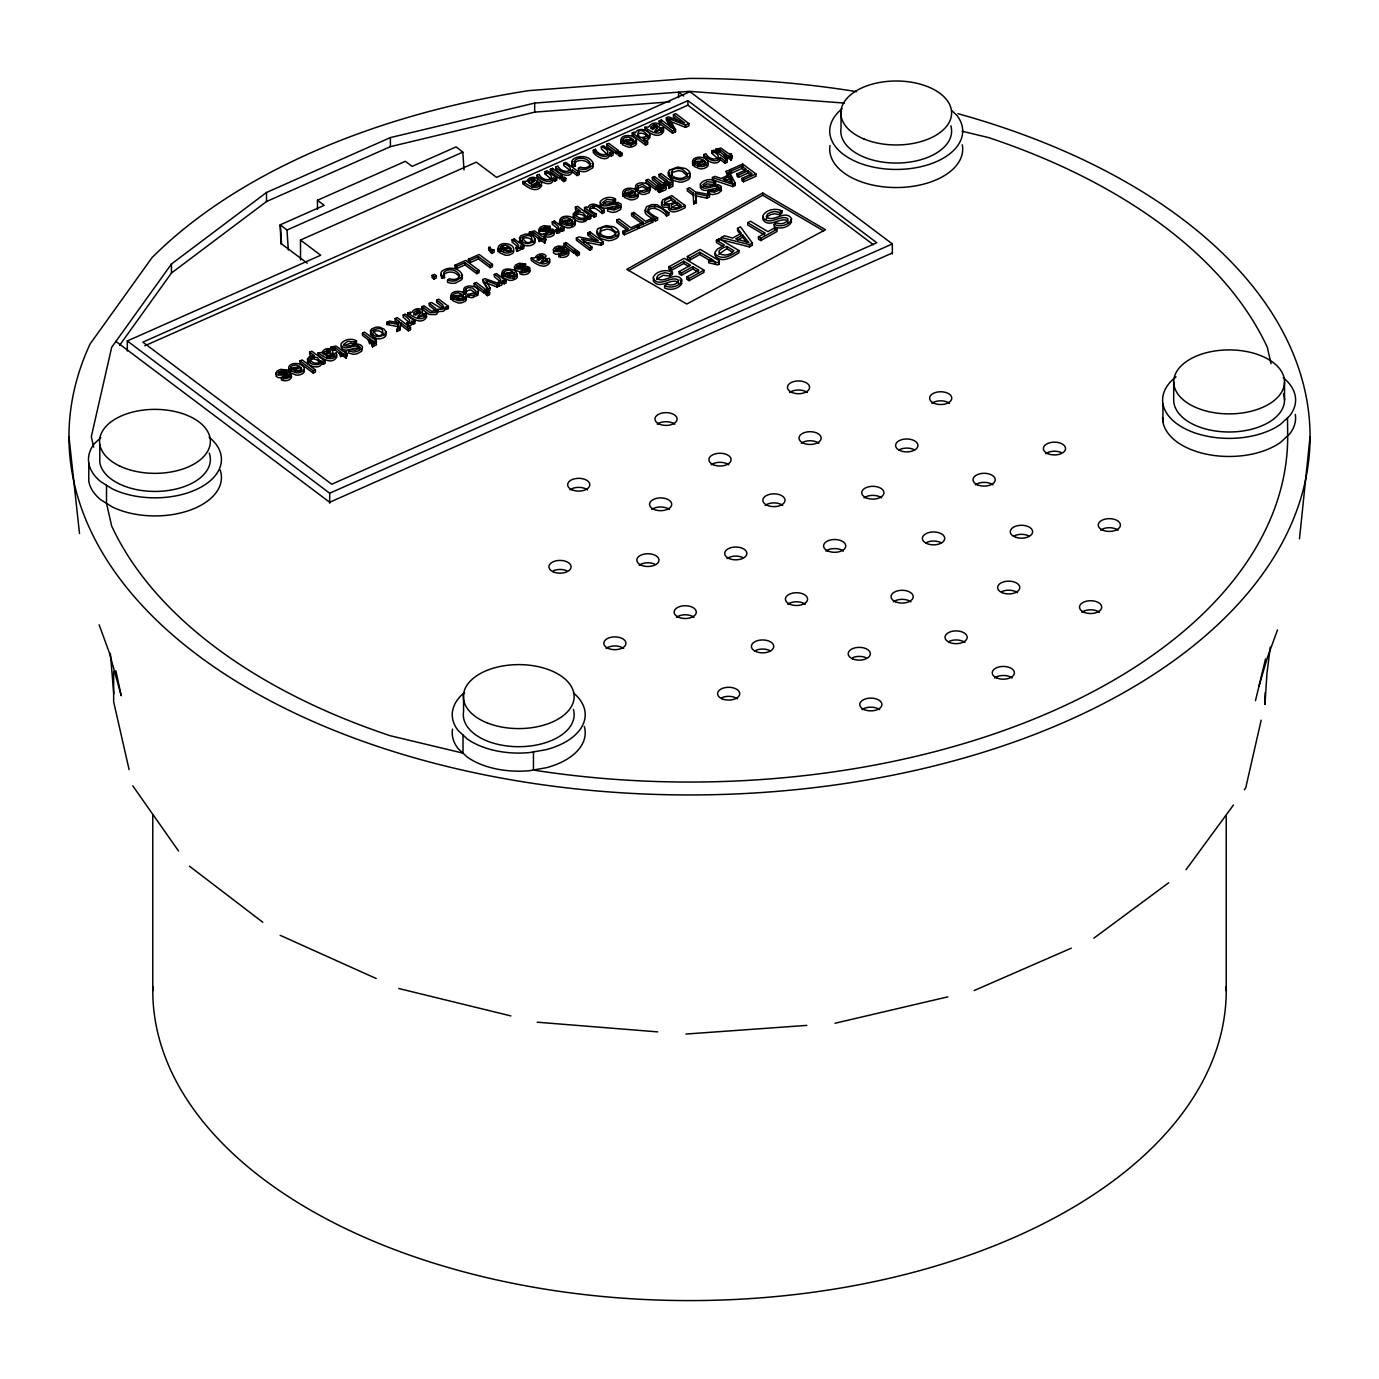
<?xml version="1.0" encoding="UTF-8"?>
<svg xmlns="http://www.w3.org/2000/svg" width="1379" height="1379" viewBox="0 0 1379 1379"><rect width="100%" height="100%" fill="white"/><g stroke="black" fill="none" stroke-linecap="round" stroke-linejoin="round"><path stroke-width="1.5" d="M616.068 235.43L614.81 232.517L610.966 230A7.378 4.258 0 0 0 606.57 229.276L601.33 230.793L599.658 234.016M766.207 218.916L767.689 216.279L770.827 214.555L774.653 213.711L779.635 214.745L781.979 213.176L781.979 210.918C775.756 207.712 766.138 209.453 762.777 215.9L762.88 217.279C769.103 226.828 780.635 213.917 787.961 218.727C787.719 223.329 780.221 224.794 776.584 222.812L774.188 224.381L774.188 226.639C779.876 229.5 788.34 227.742 791.529 222.036L790.753 219.571M608.139 155.189L601.347 148.915L601.347 146.657L603.468 145.709L613.086 152.931L613.086 155.189L611.19 156.051L609.811 155.017L609.811 152.759L611.19 153.776L611.19 156.051M286.074 371.899L287.022 372.33L287.022 370.072L285.177 371.192C271.629 371.261 281.437 375.795 289.107 372.606C296.33 375.381 284.695 380.966 281.385 377.674L281.385 379.949C284.626 381.707 290.883 380.638 291.676 376.708M524.675 265.819L525.623 266.25L525.623 263.992L523.779 265.113C510.23 265.182 520.038 269.715 527.709 266.526C534.931 269.301 523.296 274.886 519.969 271.594L519.969 273.852C523.227 275.628 529.467 274.559 530.277 270.612M541.275 228.742L541.275 231L544.412 229.224L548.239 229.759L550.083 228.638L550.083 226.363L548.239 227.501C534.69 227.569 544.498 232.103 552.169 228.914C559.374 231.672 547.739 237.274 544.429 233.982L544.429 236.24C547.342 238.429 556.685 236.205 553.927 231.931M555.703 249.065C553.841 254.925 559.478 246.582 562.649 250.082L564.494 248.961L564.494 246.703L562.649 247.824C549.101 247.892 558.909 252.426 566.579 249.237C573.802 252.012 562.167 257.597 558.857 254.305L558.857 256.58C561.925 258.459 569.63 257.08 568.872 252.771M437.746 311.637L437.677 312.55A5.413 3.12 0 0 1 435.574 314.619L429.3 314.464L421.853 308.948L421.853 306.69L423.956 305.759L431.644 311.258L435.661 310.43A3.447 2 0 0 0 435.919 308.655L429.248 303.397L431.368 302.466L440.866 308.138A3.896 2.241 0 0 0 443.314 306.793L442.762 304.759L436.678 300.105L438.798 299.157L448.434 306.379L448.434 308.637L445.141 309.258A5.55 3.206 0 0 1 442.969 311.326L437.746 311.637L437.746 309.379L442.969 309.068A5.55 3.206 0 0 0 445.141 306.983L446.537 307.224L446.537 309.482M437.746 309.379L437.677 310.275A5.413 3.12 0 0 1 435.574 312.361L430.145 312.619L421.853 306.69M572.854 224.329L571.94 220.071L564.959 223.174L571.147 223.726A4.24 2.448 0 0 0 572.854 222.071L571.94 220.071M635.874 196.318L634.961 192.043L627.979 195.146L634.185 195.697A4.24 2.448 0 0 0 635.874 194.043L634.961 192.043M488.631 249.875L491.631 253.408L494.044 252.34L494.044 250.064L490.976 249.22L489.097 246.91L488.58 248.306L491.631 251.15L491.631 253.408M356.471 340.872L354.455 341.923L347.784 341.354L343.612 344.422L344.267 345.491L350.818 343.164L354.455 344.198L356.471 343.13L356.471 340.872C351.731 337.958 344.422 339.217 341.13 343.681L340.992 344.733C344.905 352.421 354.713 342.957 359.833 347.094L355.42 350.335L350.576 349.628L348.525 350.697L348.525 352.955L353.231 354.334L357.058 353.765L361.694 351.3L362.177 348.422M553.513 180.046C550.773 187.544 540.051 181.942 537 177.529L537 175.271L539.12 174.323C543.964 184.372 560.546 178.339 545.033 171.685L547.153 170.755L556.788 177.977L556.788 180.235L554.875 181.08L553.513 180.046L553.513 177.788L554.875 178.822L554.875 181.08M553.513 177.788C550.773 185.286 540.051 179.684 537 175.271M609.811 152.759C607.088 160.257 596.349 154.655 593.298 150.225L595.418 149.294C600.261 159.343 616.844 153.31 601.347 146.657M609.811 155.017C607.088 162.515 596.349 156.913 593.298 152.5L593.298 150.225M602.64 204.781L606.812 201.696L613.483 202.282L615.499 201.213L615.499 198.955C610.759 196.059 603.45 197.3 600.141 201.765L600.02 202.834C603.933 210.504 613.741 201.041 618.861 205.178L614.448 208.419L609.604 207.729L607.553 208.798L607.553 211.056L612.259 212.435L616.085 211.866L620.722 209.401L621.205 206.505M702.773 186.992L706.962 183.924L713.632 184.493L715.632 183.441L715.632 181.166C710.892 178.27 703.583 179.511 700.291 183.993L700.17 185.045C704.066 192.732 713.874 183.269 719.011 187.406L714.598 190.63L709.754 189.94L707.686 191.009L707.686 193.267L712.409 194.646L718.149 193.37L721.562 190.647L720.562 187.923M660.713 128.23L661.075 132.022L660.713 128.23L663.006 127.471L663.73 129.126C659.059 137.09 650.043 131.281 644.958 127.264L644.958 129.523C650.043 133.556 659.059 139.348 663.73 131.384L663.006 127.471M312.809 356.765L309.672 354.42L309.672 352.162L311.792 351.214L325.116 361.195L325.116 363.47L323.186 364.315L321.928 361.126C323.358 369.606 308.258 368.021 307.345 361.281L308.603 359.229M321.928 361.126C319.928 367.176 308.396 364.901 307.345 359.005L309.861 356.23L314.36 355.679L309.672 352.162M587.661 216.227C585.661 222.278 574.129 220.019 573.078 214.124L575.595 211.332L580.094 210.78L575.405 207.264L577.525 206.333L590.85 216.313L590.85 218.571L588.919 219.433L587.661 216.227L588.919 219.433M587.661 218.503C585.661 224.536 574.129 222.278 573.078 216.382L574.336 214.348M1299.483 538.861L1310.05 436.678M341.13 345.939L340.992 346.991C344.905 354.679 354.713 345.215 359.833 349.352L359.833 347.094M525.623 263.992L519.521 263.234L515.884 264.734L514.264 267.147C514.47 271.939 541.257 265.371 521.831 270.508L519.969 271.594M1270.266 647.096L1266.922 673.762L1264.974 704.341L1264.974 697.895M303.914 369.624L304.311 371.382A6.705 3.861 0 0 1 302.587 373.64L300.157 374.726A6.55 3.775 0 0 1 296.02 375.088L290.297 372.692L290.297 370.434L299.622 366.28L296.037 364.987L292.572 365.504L291.055 366.745L291.262 370.727L288.849 371.537L288.866 368.365M291.055 366.745L291.262 370.727M453.26 294.641L453.45 296.347L451.054 297.157L451.054 299.415L453.45 298.605L453.26 294.641L454.777 293.399L458.242 292.865L461.827 294.175L452.502 298.312L452.502 300.57L458.224 302.984A6.55 3.775 0 0 0 462.344 302.604L464.775 301.536A6.705 3.861 0 0 0 466.498 299.26L465.395 296.606M513.712 250.65L513.729 251.512A6.705 3.861 0 0 1 512.005 253.788L509.592 254.874A6.55 3.775 0 0 1 505.455 255.236L499.732 252.84L499.732 250.564L509.058 246.427L505.472 245.117L502.008 245.652L500.491 246.893L500.68 250.857L498.284 251.685L498.302 248.513M500.37 249.944L500.491 246.893M504.18 271.991L504.386 273.697L501.973 274.524L501.973 276.783L504.386 275.972L504.18 271.991L505.697 270.749L509.161 270.215L512.747 271.525L503.421 275.679L503.421 277.937L509.144 280.333A6.55 3.775 0 0 0 513.281 279.971L515.712 278.886A6.705 3.861 0 0 0 517.435 276.61L516.332 273.973M504.059 275.042L506.507 272.714L511.006 272.887M562.149 219.485L562.339 221.192L559.943 222.002L559.943 224.26L562.339 223.45L562.149 219.485L563.666 218.244L567.114 217.71L570.716 219.02L561.391 223.157L561.391 225.415L567.097 227.828A6.55 3.775 0 0 0 571.234 227.449L573.664 226.38A6.705 3.861 0 0 0 575.388 224.105L574.285 221.467M562.011 222.536L564.459 220.209L568.958 220.381M623.274 138.814L623.48 142.778L623.274 138.814L624.79 137.572L628.255 137.038L631.858 138.348L622.515 142.485L622.515 144.761L628.238 147.157A6.55 3.775 0 0 0 632.375 146.795L634.805 145.709A6.705 3.861 0 0 0 636.529 143.433L636.495 142.571M638.029 194.336L638.425 196.077A6.705 3.861 0 0 1 636.702 198.352L634.271 199.438A6.55 3.775 0 0 1 630.134 199.8L624.411 197.404L624.411 195.146L633.737 190.991L630.151 189.681L626.687 190.216L625.17 191.457L625.376 195.422L622.963 196.249L622.601 193.663M625.17 191.457L625.376 195.422M694.861 160.464L695.068 162.17L692.672 162.998L692.672 165.256L695.068 164.446L694.861 160.464L696.378 159.223L699.842 158.706L703.445 159.998L694.102 164.153L694.102 166.411L699.825 168.807A6.55 3.775 0 0 0 703.962 168.445L706.393 167.359A6.705 3.861 0 0 0 708.116 165.101L707.013 162.446M635.116 188.251L635.098 189.595M398.221 324.444L398.221 326.702L386.896 324.496L386.896 322.238L398.221 324.444L396.997 331.512L399.755 330.288L400.841 322.858L408.425 328.53L408.425 330.805L410.546 329.857L410.546 327.599L397.255 317.635L395.135 318.566L395.135 320.824L398.945 323.686L398.945 321.428L395.135 318.566M399.755 330.288L400.841 322.858M715.201 253.633L714.96 254.65A8.533 4.93 0 0 0 716.477 257.339C723.716 263.079 732.594 256.546 738.937 252.805L738.937 250.547L719.114 238.739L716.408 240.256L716.408 242.514L722.855 246.358M1261.164 720.183L1245.72 787.892L1244.358 789.788M1264.888 703.876L1265.232 692.292M1255.476 700.687L1265.543 658.955M396.997 331.512L397.807 328.305M719.373 261.32L719.045 261.976A2.275 1.31 0 0 1 717.649 262.579L708.668 260.562L708.668 262.82L717.649 264.837A2.275 1.31 0 0 0 719.045 264.251L719.373 261.32A2.275 1.31 0 0 0 718.718 260.39L700.153 249.34L687.38 256.494L687.38 258.752L689.724 260.148L699.791 254.512L711.288 261.355M398.945 321.428L398.565 322.927L389.499 321.066L386.896 322.238M572.337 169.738C568.941 176.805 559.047 171.22 555.737 166.928L557.857 165.98C563.115 176.012 579.197 170.082 563.804 163.343L565.924 162.394L579.232 172.375L579.232 174.633L577.111 175.581L572.337 171.996L572.337 169.738L577.111 173.306L577.111 175.581M572.337 171.996C568.941 179.08 559.047 173.478 555.737 169.186L555.737 166.928M720.338 157.413C716.942 164.497 707.048 158.895 703.755 154.603L705.876 153.672C711.116 163.705 727.198 157.758 711.823 151.018L713.943 150.087L727.233 160.05L727.233 162.308L725.113 163.256L720.338 159.671L720.338 157.413L725.113 160.998L725.113 163.256M720.338 159.671C716.942 166.756 707.048 161.171 703.755 156.878L703.755 154.603M1258.958 686.208L1267.335 657.714L1277.506 629.927M372.847 333.184C374.847 329.029 381.828 330.736 383.586 334.407M718.735 254.322L726.802 248.703L732.111 251.874M452.502 298.312L458.224 300.708A6.55 3.775 0 0 0 462.344 300.346L463.965 299.484L463.051 295.227L456.07 298.329L462.258 298.881A4.24 2.448 0 0 0 463.965 297.226L463.051 295.227M589.488 210.073C592.763 204.644 599.296 211.159 602.192 213.538L604.312 212.59L604.312 210.332C601.313 205.954 590.471 200.283 587.85 207.833L586.437 206.781L584.541 207.608L584.541 209.884L594.159 217.106L596.28 216.158L596.28 213.9C580.921 206.936 597.004 201.42 602.192 211.263L602.192 213.538M653.784 278.058L653.284 280.851C659.507 290.4 671.039 277.489 678.365 282.299L678.485 283.35M763.38 216.727L762.88 219.537C769.103 229.086 780.635 216.175 787.961 220.985L787.805 222.622M323.789 354.886L327.099 352.472L329.943 352.903A2.275 1.31 0 0 1 330.27 353.248M413.597 314.964L416.906 312.55L419.75 312.981M536.914 260.148L540.206 257.735L543.05 258.149A2.275 1.31 0 0 1 543.395 258.494M656.645 279.403L663.161 275.3L670.039 276.059L672.383 274.49L672.383 272.232C666.16 269.026 656.542 270.767 653.181 277.213L653.284 278.592C659.507 288.142 671.039 275.231 678.365 280.04C678.123 284.66 670.625 286.108 666.988 284.126L664.592 285.694L664.592 287.952C670.28 290.814 678.744 289.056 681.933 283.35L679.933 279.903M669.091 205.212L668.487 206.936C672.228 212.78 680.692 207.436 685.104 205.523L685.104 207.781C680.692 209.711 672.228 215.055 668.487 209.194L669.091 205.212L663.92 204.971A6.378 3.689 0 0 1 661.403 202.713L662.661 199.886L671.797 195.559L685.104 205.523M490.079 249.892L490.39 247.169M600.83 202.989L600.02 205.092C603.933 212.762 613.741 203.316 618.861 207.436L618.861 205.178M700.963 185.2L700.17 187.303C704.066 194.991 713.874 185.527 719.011 189.664L719.011 187.406M621.102 140.417L621.084 143.606L621.084 141.33C619.137 133.487 636.012 133.763 636.529 141.175A6.705 3.861 0 0 1 634.805 143.45L632.375 144.519A6.55 3.775 0 0 1 628.238 144.898L622.515 142.485M692.689 162.084L692.672 165.256M464.068 290.211L463.085 292.107L464.051 294.158L466.343 293.382L465.585 289.297L467.877 287.642L472.359 288.004L475.996 291.107A4.137 2.396 0 0 1 475.583 292.693L467.74 294.416L467.74 296.675L469.618 297.381A5.413 3.12 0 0 0 472.687 297.571L478.168 294.968L477.703 291.572M465.585 291.555L470.48 289.728L475.996 293.382A4.137 2.396 0 0 1 475.91 294.485M647.596 189.578L642.39 186.544L637.494 188.371L637.494 186.113L642.39 184.286L647.906 187.94A4.137 2.396 0 0 1 647.492 189.526L639.649 191.233L639.649 193.491L641.528 194.198A5.413 3.12 0 0 0 644.596 194.405L649.095 192.767L650.371 189.578M332.149 348.68L330.684 349.508L330.684 347.249L335.838 348.197L341.475 352.421L339.337 353.369L340.613 354.317L342.733 353.369L342.733 355.627L346.095 358.161L347.232 354.213L344.853 352.438L346.405 351.748L346.405 354.007L344.853 354.696M346.095 358.161L347.232 354.213M540.154 239.601L533.518 234.74L529.381 234.43L529.381 232.155L534.535 233.103L540.154 237.326L538.034 238.274L539.292 239.239L541.43 238.291L541.43 240.549L544.791 243.066L545.929 239.136L543.533 237.343L545.084 236.654L545.084 238.912L543.826 237.964M544.791 243.066L545.929 239.136M726.509 156.741L719.855 151.897L715.718 151.569L715.718 149.311L720.872 150.259L726.509 154.482L724.371 155.431L725.647 156.379L727.767 155.431L727.767 157.689L731.146 160.223L732.266 156.292L729.887 154.5L731.439 153.81L731.439 156.068L729.887 156.758M731.146 160.223L732.266 156.292M276.334 373.864L275.955 376.26L278.489 377.743L289.004 376.691M514.936 267.767L514.557 270.163L517.435 274.352A6.705 3.861 0 0 1 515.712 276.627L513.281 277.713A6.55 3.775 0 0 1 509.144 278.075L503.421 275.679M553.806 250.495L553.427 252.891L555.961 254.374L566.114 253.133M844.327 103.08L689.5 91.324L534.673 103.08L390.395 137.59L266.509 192.474L171.444 264.01L111.682 347.301L91.307 436.678L93.686 447.141M119.611 345.302L171.444 273.042L266.509 201.524L390.395 146.639L534.673 112.13L669.97 101.856M1233.464 804.974L1186.043 869.701M371.399 343.371L372.502 344.595L376.415 342.578L376.088 338.544L374.812 337.596L372.951 338.424L364.59 332.149L362.47 333.097L370.83 339.355L368.4 340.441L369.675 341.389L372.106 340.303L373.623 341.578L371.399 343.371L372.502 346.853L376.415 344.836L376.036 343.061M672.59 184.458L672.969 186.234L669.056 188.251L667.953 184.786L670.349 183.441L668.66 181.718L662.799 182.804L654.439 176.529L652.336 177.477L652.336 179.735L660.696 186.01L660.696 183.735L658.266 184.82L659.524 185.769L661.972 184.7L663.489 185.958L661.248 187.768L661.248 190.026M645.734 209.625C642.114 215.09 653.353 217.658 655.301 221.036L657.593 220.019L657.593 217.761C634.564 206.884 659.3 200.524 666.591 213.745L666.591 216.02L668.884 215.003L668.884 212.728L657.214 204.764L652.043 204.506L646.458 206.781L645.027 210.366L655.301 218.778L655.301 221.036M291.055 369.02L293.382 367.486L296.968 367.383M500.491 249.151L502.818 247.617L506.403 247.53M623.274 141.072L626.445 139.348L630.979 140.106M625.17 193.715L628.341 191.991L631.996 192.353M322.427 353.8L323.996 352.3M669.608 172.341L668.97 173.047A8.963 5.171 0 0 0 668.229 175.374L671.987 180.08L679.519 182.183A10.015 5.775 0 0 0 683.605 181.735L687.725 180.028A9.55 5.516 0 0 0 689.759 177.994A9.877 5.706 0 0 0 689.672 174.392A14.841 8.567 0 0 0 688.724 173.151M661.075 129.764C650.233 134.211 656.094 129.712 659.903 125.196C657.404 121.3 650.44 123.076 648.785 126.971L644.958 127.264M371.778 331.132L370.33 334.287L374.985 338.148A6.878 3.982 0 0 0 379.208 338.803C382.328 339.01 388.499 336.166 385.241 332.477M520.866 238.102L519.418 241.256L524.072 245.117A6.878 3.982 0 0 0 528.295 245.772C531.432 245.979 537.586 243.135 534.328 239.446M528.984 182.855L534.035 181.218L534.035 178.96L530.743 179.322L528.64 181.321L530.587 183.89L535.224 180.442A2.275 1.31 0 0 0 534.793 179.339L534.035 178.96M650.991 128.609L653.956 126.92L656.8 127.351A2.275 1.31 0 0 1 657.145 127.678M451.674 295.675L450.485 297.468L451.054 299.415M502.594 273.042L501.404 274.835L501.973 276.783M560.546 220.519L559.374 222.312L559.943 224.26M100.822 437.643L94.479 443.521A66.485 38.388 0 0 0 100.822 481.719L112.647 489.062A66.485 38.388 0 0 0 200.283 487.528A66.485 38.388 0 0 0 209.108 437.177M662.661 202.144L661.403 204.971A6.378 3.689 0 0 0 663.92 207.229L669.091 207.471M540.344 229.379L538.724 231.793C541.447 237.481 548.566 230.603 552.376 233.413M527.95 181.666L528.846 180.994M1168.702 882.75L1093.875 938.168M537 180.563L537.913 182.321L536.724 183.976L531.88 187.113L531.88 184.838C545.705 180.063 530.881 172.685 526.778 181.235L522.951 181.511L522.951 183.769C528.036 187.803 537.034 193.612 541.706 185.631L541.533 184.838M327.03 358.419L327.03 356.144C340.854 351.369 326.047 343.992 321.928 352.541L318.101 352.817L318.101 355.075C323.186 359.109 332.201 364.918 336.855 356.937L336.131 353.024L333.856 353.782L334.287 356.885M592.177 163.377L593.229 165.773A8.774 5.068 0 0 1 592.487 168.048L586.471 171.375A7.981 4.602 0 0 1 581.007 171.427L578.422 170.634L578.422 168.376L580.266 167.066C583.61 168.583 589.557 168.066 590.522 163.911C588.419 158.361 580.231 156.361 575.526 159.912A5.809 3.344 0 0 0 574.56 161.688L575.422 166.014L572.699 166.687L571.733 163.929A8.274 4.775 0 0 1 573.199 161.498M461.327 275.042L462.396 277.438A8.774 5.068 0 0 1 461.655 279.713L455.622 283.04A7.981 4.602 0 0 1 450.175 283.091L447.572 282.299L447.572 280.04L449.416 278.73C452.777 280.247 458.707 279.73 459.672 275.576C457.587 270.025 449.382 268.009 444.693 271.577A5.809 3.344 0 0 0 443.71 273.335L444.572 277.679L441.849 278.351L440.901 275.593A8.274 4.775 0 0 1 441.608 273.921M664.592 285.694C670.28 288.556 678.744 286.798 681.933 281.092L681.864 279.799C675.589 270.181 663.299 284.867 656.611 277.955L658.093 275.335L661.231 273.611L665.057 272.766L670.039 273.8L672.383 272.232M774.188 224.381C779.876 227.242 788.34 225.484 791.529 219.778L791.46 218.485C785.185 208.867 772.895 223.553 766.207 216.641L767.689 214.021L770.827 212.297L774.653 211.452L779.635 212.469L781.979 210.918M571.147 225.984L572.302 225.242M513.195 278.506L514.35 277.765M467.74 296.675L469.549 295.571M655.146 131.936L659.334 129.212L659.903 127.454M328.271 357.489L332.46 354.765L333.028 353.024M418.078 317.566L422.284 314.826L422.543 312.481M541.395 262.734L545.981 259.459L545.274 257.115M281.385 377.674L283.229 376.605C302.656 371.451 275.869 378.018 275.679 373.226L277.282 370.83L280.92 369.313L287.022 370.072M544.429 233.982L546.291 232.896C565.718 227.759 538.93 234.327 538.724 229.535L540.344 227.121L543.981 225.622L550.083 226.363M544.429 236.24L546.291 235.154M558.857 254.305L560.701 253.236C580.128 248.099 553.341 254.65 553.151 249.858L554.754 247.462L558.392 245.945L564.494 246.703M558.857 256.58L560.701 255.494M585.024 219.83L583.713 220.416M529.381 232.155L534.535 230.914L542.275 236.395L545.084 236.654M529.381 234.43L530.829 233.603M330.684 347.249L335.855 345.991L343.578 351.473L346.405 351.748M715.718 149.311L720.889 148.053L728.612 153.552L731.439 153.81M715.718 151.569L717.183 150.759M517.384 267.957L521.314 266.699L523.779 267.371L523.779 265.113M762.725 192.991L626.773 269.353L686.794 304.018L825.487 229.707L762.725 192.991L762.725 195.266L823.642 230.896M628.634 270.577L762.725 195.266M668.832 266.871L684.105 258.321L703.928 270.129L703.928 272.387L689.138 280.678L686.794 279.282L686.794 277.007L698.877 270.25L692.81 266.63L681.485 272.973L679.157 271.577L690.483 265.251L683.725 261.234L671.177 268.25L668.832 266.871L668.832 269.129L671.177 270.525L683.725 263.492L688.793 266.509M721.269 237.533L724.354 235.792L732.749 238.05L741.299 233.258L737.541 228.414L740.42 226.811L752.382 243.014L752.382 245.29L749.469 246.91L721.269 239.791L721.269 237.533L749.469 244.652L752.382 243.014M747.711 222.726L750.417 221.209L767.913 231.638L774.653 227.863L776.98 229.259L776.98 231.517L760.777 240.584L758.433 239.188L758.433 236.929L765.207 233.154L747.711 222.726L747.711 224.984L765.207 235.413M687.38 256.494L689.724 257.89L699.791 252.254L713.994 260.665M742.66 234.964L735.714 238.843L748.9 242.566L742.66 234.964L742.66 237.222L746.229 241.946M737.455 240.136L742.66 237.222M726.802 246.445C708.599 252.391 727.181 259.855 733.887 250.668L726.802 246.445L726.802 248.703M679.157 271.577L679.157 273.852L681.485 275.231L692.81 268.905L698.877 272.508M708.668 260.562L711.288 259.097M686.794 277.007L689.138 278.403L703.928 270.129M738.937 250.547C732.594 254.288 723.716 260.821 716.477 255.081A8.533 4.93 0 0 1 714.96 252.391L717.321 249.168L724.458 245.048L716.408 240.256M758.433 236.929L760.777 238.326L776.98 229.259M607.553 208.798L614.138 210.039L620.722 207.143L621.205 204.247L618.154 202.472L605.898 204.247L602.64 202.523L606.812 199.438L613.483 200.024L615.499 198.955M463.637 299.881L464.775 299.26A6.705 3.861 0 0 0 466.498 297.002C465.999 289.59 449.123 289.297 451.054 297.157M707.686 191.009L714.288 192.25L720.855 189.354L721.355 186.458L718.304 184.683L706.048 186.458L702.773 184.734L706.962 181.666L713.632 182.235L715.632 181.166M537.103 257.545L538.241 256.942M707.686 193.267L709.754 192.198M694.068 160.981L695.05 160.481M550.376 169.307L552.496 168.376L562.132 175.598L562.132 177.857L560.012 178.805L550.376 171.582L550.376 169.307L560.012 176.529L560.012 178.805M606.691 144.278L608.811 143.33L618.447 150.552L618.447 152.828L616.327 153.758L606.691 146.536L606.691 144.278L616.327 151.5L616.327 153.758M632.271 132.901L634.237 132.039L635.443 132.936C637.494 127.006 648.871 129.316 650.164 135.056L647.682 137.814A5.257 3.034 0 0 1 644.079 138.486L642.907 138.365L647.665 141.934L647.665 144.192L645.562 145.14L632.271 135.176L632.271 132.901L645.562 142.882L645.562 145.14M688.948 123.593L685.518 125.11L669.211 118.766L675.555 129.54L675.555 131.798L672.469 133.177L659.179 123.196L659.179 120.938L661.386 119.956L672.504 128.299L666.402 117.732L668.453 116.819L684.777 123.076L673.452 114.595L675.658 113.612L688.948 123.593L688.948 125.851L685.518 127.368L669.211 121.024M522.951 183.769L525.158 182.786M545.033 171.685L545.033 173.961L547.153 173.013M632.271 135.176L634.237 134.297M670.47 127.04L666.402 119.99L668.453 119.077M633.082 139.4L626.083 142.502L632.289 143.054A4.24 2.448 0 0 0 633.995 141.399L633.082 139.4L633.875 142.658M627.841 144.002L633.082 141.658M554.875 178.822L556.788 177.977M560.012 176.529L562.132 175.598M611.19 153.776L613.086 152.931M616.327 151.5L618.447 150.552M561.805 177.874L563.925 176.926L565.804 178.339L565.804 180.597L563.683 181.545L561.805 180.132L561.805 177.874L563.683 179.287L563.683 181.545M618.102 152.845L620.222 151.897L622.101 153.31L622.101 155.568L619.981 156.516L618.102 155.103L618.102 152.845L619.981 154.241L619.981 156.516M563.683 179.287L565.804 178.339M577.111 173.306L579.232 172.375M619.981 154.241L622.101 153.31M645.562 142.882L647.665 141.934M659.179 120.938L672.469 130.902L675.555 129.54M432.075 275.404L434.488 274.335L436.35 275.731L436.35 277.989L433.937 279.058L432.075 277.662L432.075 275.404L433.937 276.8L433.937 279.058M454.949 265.233L465.74 260.441L479.03 270.405L479.03 272.663L476.755 273.68L465.033 264.889L465.033 262.631L456.518 266.406L454.949 265.233L454.949 267.492L456.518 268.664L465.033 264.889M468.36 259.269L479.151 254.477L492.458 264.44L492.458 266.699L490.166 267.716L478.444 258.924L478.444 256.666L469.946 260.441L468.36 259.269L468.36 261.527L469.946 262.7L478.444 258.924M512.092 239.825L514.212 238.895L523.83 246.1L523.83 248.375L521.934 249.22L520.469 248.117L520.469 249.737L518.228 250.961L516.729 251.168L515.953 247.444C522.831 246.841 514.333 240.704 512.092 239.825L512.092 242.083L518.676 247.462M558.891 229.586L552.289 224.208L552.289 221.95L554.41 221.002L564.045 228.225L564.045 230.5L562.132 231.344L560.667 230.241L560.667 227.983L562.132 229.086L562.132 231.344M646.113 180.235L648.233 179.287L657.869 186.51L657.869 188.785L655.749 189.716L646.113 182.493L646.113 180.235L655.749 187.458L655.749 189.716M667.402 183.028L659.041 176.753L659.041 174.495L661.144 173.547L669.504 179.822L671.383 178.994L672.642 179.942L672.969 183.976L669.056 185.993L667.953 184.786M433.937 276.8L436.35 275.731M491.631 251.15L494.044 250.064M711.823 151.018L711.823 153.293L713.943 152.345M510.282 247.479L503.301 250.582L509.489 251.133A4.24 2.448 0 0 0 511.195 249.478L510.282 247.479L511.092 250.737M704.669 161.067L697.671 164.17L703.876 164.722A4.24 2.448 0 0 0 705.583 163.067L704.669 161.067L705.617 164.825M506.8 251.306L510.282 249.754M566.7 224.656L571.94 222.329M629.738 196.645L634.961 194.318M697.671 166.428L704.669 163.325M664.954 181.838L667.402 180.77L659.041 174.495M515.953 247.444L516.729 248.892L518.228 248.703L520.469 247.479L520.469 245.858L521.934 246.962L523.83 246.1M562.132 229.086L564.045 228.225M588.919 217.175L590.85 216.313M584.541 207.608L594.159 214.831L596.28 213.9M602.192 211.263L604.312 210.332M655.749 187.458L657.869 186.51M664.075 186.01L664.075 183.752L665.954 182.924L665.954 185.182M672.642 179.942L670.78 180.77L672.59 182.2L670.78 183.045M657.542 188.802L659.645 187.854L661.524 189.268L661.524 191.526L659.403 192.474L657.542 191.06L657.542 188.802L659.403 190.199L659.403 192.474M538.034 238.274L539.292 241.497L541.43 240.549M663.489 185.958L663.489 188.216L661.972 186.958L659.524 188.044L658.266 184.82M664.954 184.114L666.229 185.062L668.66 183.976L670.349 185.717L670.194 182.976M724.371 155.431L725.647 158.637L727.767 157.689M465.033 262.631L476.755 271.422L479.03 270.405M478.444 256.666L490.166 265.457L492.458 264.44M659.403 190.199L661.524 189.268M725.113 160.998L727.233 160.05M300.001 360.867L302.122 359.919L315.412 369.9L315.412 372.158L313.292 373.088L300.001 363.125L300.001 360.867L313.292 370.83L313.292 373.088M403.202 314.981L405.323 314.033L414.958 321.255L414.958 323.531L413.045 324.375L411.58 323.272L411.58 324.892L409.339 326.116L407.856 326.306L407.064 322.6C413.941 321.997 405.443 315.86 403.202 314.981L403.202 317.239L409.994 323.134M407.908 312.895L411.735 312.602C413.39 308.706 420.354 306.931 422.836 310.827C419.044 315.343 413.183 319.842 424.025 315.395L423.663 313.843L425.956 313.085L426.68 314.74C422.008 322.72 412.993 316.911 407.908 312.895L407.908 315.153C412.993 319.17 422.008 324.979 426.68 317.015L425.956 313.085M474.204 283.419L476.324 282.471L485.96 289.693L485.96 291.952L483.839 292.9L474.204 285.677L474.204 283.419L483.839 290.641L483.839 292.9M499.301 283.746L497.078 284.746L485.873 280.523L490.01 287.883L490.01 290.142L485.615 291.969L485.615 294.244L487.494 295.64L489.614 294.71L489.614 292.434L482.943 281.799L482.943 279.523L484.925 278.644L499.301 283.746L499.301 286.022L497.078 287.004L485.873 282.781M500.922 282.092L494.337 276.731L494.337 274.473L496.457 273.525L506.076 280.747L506.076 283.005L504.18 283.85L502.714 282.764L502.714 280.506L504.18 281.592L504.18 283.85M531.208 258.063L535.035 257.787C536.69 253.891 543.654 252.098 546.153 256.011C542.343 260.51 536.483 265.027 547.342 260.562L546.963 259.028L549.256 258.269L549.98 259.924C545.308 267.905 536.293 262.096 531.208 258.063L531.208 260.321C536.293 264.354 545.308 270.163 549.98 262.182L549.807 261.389M563.994 243.497L566.114 242.549L575.75 249.771L575.75 252.029L573.63 252.978L563.994 245.755L563.994 243.497L573.63 250.702L573.63 252.978M603.295 241.894L600.951 242.945L581.455 239.136L591.884 246.962L591.884 249.237L589.695 250.202L576.405 240.239L576.405 237.981L578.749 236.929L598.262 240.739L587.816 232.896L590.005 231.931L603.295 241.894L603.295 244.152L600.951 245.203L583.403 241.79M616.792 220.019L619.085 219.002L630.806 227.794L636.495 225.26L638.063 226.432L638.063 228.707L624.377 234.792L622.808 233.603L622.808 231.344L628.514 228.811L616.792 220.019L616.792 222.278L626.842 229.81M631.53 213.469L633.806 212.452L645.544 221.243L651.233 218.709L652.801 219.882L652.801 222.157L639.115 228.242L637.546 227.052L637.546 224.794L643.252 222.26L643.252 224.518L631.53 215.727L631.53 213.469L643.252 222.26M687.345 188.647L692.982 192.87L692.982 195.129L687.345 190.905L687.345 188.647L689.638 187.63L695.275 191.853L709.582 194.646L709.582 196.904L706.806 198.145L695.395 195.732L695.395 193.474L706.806 195.87L709.582 194.646M712.409 177.512L715.011 176.34L721.062 178.477L728.267 175.254L726.147 171.392L728.56 170.324L735.231 183.235L735.231 185.493L732.766 186.596L712.409 179.77L712.409 177.512L732.766 184.338L735.231 183.235M729.836 169.755L742.712 164.032L756.002 173.995L756.002 176.253L743.522 181.804L741.954 180.632L741.954 178.374L752.158 173.84L748.09 170.789L738.523 175.03L736.972 173.857L746.522 169.617L741.988 166.221L731.404 170.927L729.836 169.755L729.836 172.013L731.404 173.202L741.988 168.479L745.022 170.755M671.09 197.749C656.628 201.334 669.384 207.471 675.658 201.179L671.09 197.749L671.09 200.007L675.658 203.437M386.896 324.496L389.499 323.341M421.853 308.948L423.956 308.017M671.09 200.007L664.712 203.092L664.471 204.971M729.043 176.633L723.199 179.236L732.663 182.718L729.043 176.633L731.042 182.649M300.846 367.348L293.865 370.451L300.07 371.003A4.24 2.448 0 0 0 301.76 369.348L300.846 367.348L301.656 370.606M513.971 272.594L506.989 275.697L513.195 276.248A4.24 2.448 0 0 0 514.884 274.593L513.971 272.594L514.919 276.352M725.147 180.632L729.043 178.891M295.623 371.934L300.846 369.606M457.811 299.812L463.051 297.485M508.748 277.179L513.971 274.852M677.227 202.351C664.316 205.747 675.262 211.09 681.243 205.368L677.227 202.351L677.227 204.609L679.899 206.626M736.972 173.857L736.972 176.133L738.523 177.288L748.09 173.047L750.797 175.081M323.186 362.056L325.116 361.195M376.088 338.544L374.209 339.372L376.036 340.803L374.209 341.63M396.997 329.236L399.755 328.03M407.064 322.6L407.856 324.048L409.339 323.858L411.58 322.634L411.58 321.014L413.045 322.117L414.958 321.255M446.537 307.224L448.434 306.379M483.839 290.641L485.96 289.693M487.735 293.296L487.838 288.849L490.01 287.883M504.18 281.592L506.076 280.747M573.63 250.702L575.75 249.771M677.227 204.609L671.47 207.367L671.004 208.97M575.422 252.047L577.542 251.099L579.421 252.512L579.421 254.77L577.301 255.718L575.422 254.305L575.422 252.047L577.301 253.46L577.301 255.718M339.337 353.369L340.613 356.575L342.733 355.627M368.4 340.441L369.675 343.664L372.106 342.578L373.623 343.836L373.623 341.578M313.292 370.83L315.412 369.9M408.425 328.53L410.546 327.599M485.615 291.969L487.494 293.382L489.614 292.434M577.301 253.46L579.421 252.512M576.405 237.981L589.695 247.944L591.884 246.962M622.808 231.344L624.377 232.517L638.063 226.432M637.546 224.794L639.115 225.966L652.801 219.882M655.301 218.778L657.593 217.761M666.591 213.745L668.884 212.728M696.412 200.489L693.758 201.679L693.758 203.937L696.412 202.747L695.395 193.474M741.954 178.374L743.522 179.546L756.002 173.995M317.463 209.298L317.463 200.265L405.374 161.309L412.114 166.394L456.07 146.915L462.827 152.138L463.999 169.945M317.463 200.265L324.203 205.333L280.247 224.811L286.987 230.034L462.827 152.138M300.553 259.855L300.484 240.032L476.307 162.136L496.543 177.374L689.965 91.686L892.334 243.945L892.334 254.012M127.316 350.99L127.316 340.941L320.721 255.253L300.484 240.032M687.914 100.65L142.847 342.13L331.736 484.236L876.803 242.773L687.914 100.65L687.914 105.183L873.372 244.704M144.812 345.784L687.914 105.183M127.316 340.941L329.684 493.217L892.334 243.945M892.334 252.995L329.684 502.266L115.905 341.406M1071.276 948.183L974.143 990.553M529.967 180.39L530.984 179.994M661.248 187.768L662.351 188.975L666.264 186.958L664.075 183.752M621.084 141.33L623.48 140.52M622.963 196.249L622.963 193.991L625.376 193.163M498.284 251.685L498.284 249.409L500.68 248.599M288.849 371.537L288.849 369.279L291.262 368.452M653.956 124.662L650.664 127.075L652.612 129.626L657.231 126.178A2.275 1.31 0 0 0 656.8 125.093L653.956 124.662L653.956 126.92M639.649 191.233L641.528 191.94A5.413 3.12 0 0 0 644.596 192.146L649.095 190.509L650.543 188.458C650.164 181.045 632.427 180.804 635.96 188.716L638.253 187.94L637.494 186.113M638.253 187.94L638.253 190.199L635.96 190.974L635.96 188.716M540.206 255.46L536.914 257.873L538.861 260.441L543.481 256.994A2.275 1.31 0 0 0 543.05 255.891L540.206 255.46L540.206 257.735M467.74 294.416L469.618 295.123A5.413 3.12 0 0 0 472.687 295.313L477.186 293.675L478.634 291.641C478.254 284.229 460.517 283.971 464.051 291.9L466.343 291.124L465.585 289.297M416.906 310.292L413.597 312.705L415.562 315.257L420.181 311.809A2.275 1.31 0 0 0 419.75 310.706L416.906 310.292L416.906 312.55M327.099 350.214L323.789 352.628L325.754 355.196L330.374 351.748A2.275 1.31 0 0 0 329.943 350.645L327.099 350.214L327.099 352.472M285.177 371.192L285.177 373.45L281.35 372.916L278.23 374.692L278.23 372.433M539.12 185.579L538.689 182.476L540.982 181.718L541.706 183.373C537.034 191.353 528.036 185.544 522.951 181.511M558.064 231.396L556.151 231.827L556.151 229.569C563.028 228.966 554.53 222.829 552.289 221.95M473.238 296.123L474.342 295.778M340.061 353.627L334.821 349.835L332.442 350.456L332.442 348.197M578.422 168.376L581.007 169.169A7.981 4.602 0 0 0 586.471 169.117L592.487 165.79A8.774 5.068 0 0 0 593.229 163.515C590.505 155.982 579.146 154.603 573.199 159.24A8.274 4.775 0 0 0 571.733 161.671L572.699 164.429L575.422 163.756M447.572 280.04L450.175 280.833A7.981 4.602 0 0 0 455.622 280.782L461.655 277.438A8.774 5.068 0 0 0 462.396 275.179C459.655 267.647 448.296 266.268 442.349 270.905A8.274 4.775 0 0 0 440.901 273.318L441.849 276.093L444.572 275.404M947.838 996.845L835.036 1023.252M502.059 246.393L503.456 246.048M523.244 270.853L527.916 271.025M630.582 145.795L631.461 145.622M576.681 213.211L577.835 213.004M310.947 358.109L314.36 357.937M556.151 229.569L556.944 231.017L559.65 230.448L560.667 227.983M556.151 231.827L556.944 233.275L559.65 232.706L560.667 230.241M494.337 274.473C496.578 275.335 505.076 281.471 498.198 282.074L498.974 283.54L501.68 282.954L502.714 280.506M498.198 284.333L498.974 285.798L501.68 285.229L502.714 282.764M806.784 1025.39L685.984 1034.043M519.349 271.68C514.522 269.956 501.025 265.423 501.973 274.524M666.591 216.02C663.161 211.556 651.284 203.696 647.682 211.866M657.749 1031.888L537.189 1022.201M962.111 131.246L988.605 137.59A598.193 345.371 0 0 1 1267.318 347.301L1271.042 363.66M510.868 1015.909L398.772 988.519M318.101 352.817C323.186 356.851 332.201 362.66 336.855 354.679L336.131 353.024M702.566 161.757L697.188 161.205L694.861 162.722L695.068 164.446M460.965 295.916L455.587 295.365L453.26 296.899L453.45 298.605M376.174 978.504L280.161 935.307M549.118 228.19L550.083 228.638M563.546 248.53L564.494 248.961M348.525 350.697L353.231 352.076L357.058 351.507L361.694 349.042L362.539 347.077C358.592 340.148 349.887 348.249 344.267 345.491M714.115 182.597L715.632 183.441M613.965 200.386L615.499 201.213M354.937 342.285L356.471 343.13M730.163 155.12L731.439 156.068M727.767 155.431L731.146 157.947M679.916 121.714L673.452 116.853L673.452 114.595M711.823 153.293L718.614 159.361M652.336 177.477L660.696 183.735M651.233 220.968L652.801 222.157M545.033 173.961L551.859 179.718M578.525 211.866L575.405 209.522L575.405 207.264M595.28 240.756L587.816 235.171L587.816 232.896M541.43 238.291L544.791 240.808M400.841 325.116L408.425 330.805M370.83 341.613L362.47 335.356L362.47 333.097M345.129 353.058L346.405 354.007M342.733 353.369L346.095 355.885M321.928 363.384L323.186 364.315M683.691 96.013L678.554 92.152L678.554 97.581M280.885 243.393L307.241 263.199M262.82 922.258L189.457 866.184M694.102 164.153L699.825 166.549A6.55 3.775 0 0 0 703.962 166.187L706.393 165.101A6.705 3.861 0 0 0 708.116 162.825C707.599 155.413 690.724 155.137 692.672 162.998M624.411 195.146L630.134 197.542A6.55 3.775 0 0 0 634.271 197.163L636.702 196.094A6.705 3.861 0 0 0 638.425 193.818C637.908 186.406 621.033 186.131 622.963 193.991M531.88 184.838L534.294 185.958L537.258 185.303L539.068 184.01L538.689 182.476M561.391 223.157L567.097 225.553A6.55 3.775 0 0 0 571.234 225.191L573.664 224.105A6.705 3.861 0 0 0 575.388 221.847C574.871 214.434 558.012 214.141 559.943 222.002M499.732 250.564L505.455 252.978A6.55 3.775 0 0 0 509.592 252.598L512.023 251.53A6.705 3.861 0 0 0 513.729 249.254C513.229 241.842 496.354 241.566 498.284 249.409M327.03 356.144L329.443 357.264L332.425 356.609L334.218 355.317L333.856 353.782M290.297 370.434L296.02 372.83A6.55 3.775 0 0 0 300.157 372.468L302.587 371.382A6.705 3.861 0 0 0 304.311 369.107C303.794 361.712 286.918 361.419 288.849 369.279M665.092 186.786L666.471 188.578L665.643 189.854L662.351 191.233L662.351 188.975M570.01 170.358L563.804 165.601L563.804 163.343M648.32 187.234L649.612 188.406M951.906 110.716L956.698 115.129A66.485 38.388 0 0 1 889.869 169.272A66.485 38.388 0 0 1 842.069 108.786M435.919 310.913L429.248 305.655L429.248 303.397M635.426 140.796L636.133 141.692M443.348 307.758L436.678 302.363L436.678 300.105M741.299 235.516L737.541 230.689L737.541 228.414M178.546 850.998L132.815 785.875M637.563 189.233L638.253 190.199M575.422 166.014L574.56 163.946A5.809 3.344 0 0 1 575.526 162.17C580.231 158.619 588.419 160.619 590.522 166.169M444.572 277.679L443.71 275.61A5.809 3.344 0 0 1 444.693 273.835C449.382 270.284 457.587 272.284 459.672 277.834M649.147 135.056L650.164 137.314L647.682 140.089A5.257 3.034 0 0 1 644.079 140.744M670.435 123.024L675.555 131.798M647.509 136.883C645.975 133.384 638.012 131.143 637.236 135.935M727.56 176.236L726.147 171.392M482.943 279.523L487.838 288.849M728.56 172.582L732.37 179.959M687.483 176.029L682.364 171.513A7.378 4.258 0 0 0 677.968 170.789L672.728 172.306L671.056 175.529M99.116 624.79L109.337 652.681L121.231 695.757L115.853 670.677M129.092 769.568L113.664 701.842L113.664 671.504M695.395 195.732L696.412 202.747M585.851 218.365L583.127 215.158L579.421 214.09A3.706 2.137 0 0 0 575.698 215.762M320.118 363.263L317.394 360.04L313.705 358.971A3.654 2.103 0 0 0 311.344 359.419A3.706 2.137 0 0 0 309.982 360.66L309.93 361.781M110.372 653.474L113.75 693.603M68.95 436.678L79.517 533.552M522.003 240.756C522.762 235.706 531.966 237.584 532.742 241.963M692.982 192.87L693.758 203.937M288.332 249.978L286.987 230.034M281.557 244.135L280.247 224.811L280.937 243.911M1287.521 417.837L1287.693 436.678A598.193 345.371 0 0 1 534.673 770.275L533.466 769.999L533.466 751.9M1284.521 381.897A55.401 31.993 0 0 1 1201.402 409.597A55.401 31.993 0 0 1 1201.402 354.196A55.401 31.993 0 0 1 1284.521 381.897L1284.521 399.996M1226.224 815.248L1226.224 990.708M1173.701 381.897L1173.701 399.996A55.401 31.993 0 0 0 1234.55 431.834A55.401 31.993 0 0 0 1283.453 393.739M1162.928 403.651L1162.928 421.75M841.052 109.924L841.052 128.023A55.401 31.993 0 0 0 898.16 163.032A55.401 31.993 0 0 0 950.855 125.782M779.635 212.469L779.635 214.745M774.653 227.863L774.653 230.121M760.777 238.326L760.777 240.584M749.469 244.652L749.469 246.91M748.09 170.789L748.09 173.047M743.522 179.546L743.522 181.804M742.712 164.032L742.712 166.29M741.988 166.221L741.988 168.479M738.523 175.03L738.523 177.288M732.766 184.338L732.766 186.596M731.404 170.927L731.404 173.202M725.647 156.379L725.647 158.637M719.855 149.639L719.855 151.897M719.183 149.553L719.183 151.828M719.114 238.739L719.114 240.997M719.045 261.976L719.045 264.251M718.718 260.39L718.718 262.665A2.275 1.31 0 0 1 719.373 263.596M718.476 186.717L718.476 188.975M717.649 186.303L717.649 188.561M717.476 150.259L717.476 152.517M716.632 186.131L716.632 188.406M715.46 262.217L715.46 264.475M713.632 182.235L713.632 184.493M706.806 195.87L706.806 198.145M699.791 252.254L699.791 254.512M692.81 266.63L692.81 268.905M689.724 257.89L689.724 260.148M689.138 278.403L689.138 280.678M685.518 125.11L685.518 127.368M683.725 261.234L683.725 263.492M681.485 272.973L681.485 275.231M672.469 130.902L672.469 133.177M671.177 268.25L671.177 270.525M670.039 273.8L670.039 276.059M669.056 185.993L669.056 188.251M668.66 181.718L668.66 183.976M666.402 117.732L666.402 119.99M666.229 182.804L666.229 185.062M663.644 186.424L663.644 188.682M661.972 184.7L661.972 186.958M661.386 119.956L661.386 122.231M659.524 185.769L659.645 190.112M656.042 124.713L656.042 126.971M655.077 124.558L655.077 126.816M654.663 205.971L654.663 208.246M654.439 176.529L654.439 178.805M639.115 225.966L639.115 228.242M637.994 185.372L637.994 187.63M633.806 212.452L633.806 214.71M624.377 232.517L624.377 234.792M620.222 151.897L620.222 154.155M618.326 204.506L618.326 206.764M617.516 204.092L617.516 206.35M616.482 203.92L616.482 206.178M613.483 200.024L613.483 202.282M600.951 242.945L600.951 245.203M595.418 149.294L595.418 151.552M594.108 205.747L594.108 208.005M594.159 214.831L594.159 217.106M593.125 205.643L593.125 207.919M590.005 231.931L590.005 234.189M589.695 247.944L589.695 250.202M577.542 251.099L577.542 253.374M572.699 164.429L572.699 166.687M566.476 251.064L566.476 253.322M566.114 242.549L566.114 244.807M562.649 247.824L562.649 250.082M561.46 247.324L561.46 249.599M560.184 247.151L560.184 249.409M558.823 247.289L558.823 249.547M556.944 231.017L556.944 233.275M554.41 221.002L554.41 223.277M552.496 168.376L552.496 170.634M552.065 230.724L552.065 232.999M548.239 227.501L548.239 229.759M547.049 227.001L547.049 229.259M546.963 259.028L546.963 261.286M545.756 226.811L545.756 229.069M544.412 226.949L544.412 229.224M542.292 255.511L542.292 257.77M541.326 255.356L541.326 257.614M539.292 239.239L539.292 241.497M534.673 103.08L534.673 112.13M533.518 232.482L533.518 234.74M533.052 178.805L533.052 181.063M532.828 232.413L532.828 234.671M531.932 178.908L531.932 181.166M531.122 233.103L531.122 235.361M527.916 268.767L527.847 271.542M527.605 268.353L527.605 270.612M522.589 264.613L522.589 266.871M521.934 246.962L521.934 249.22M521.831 270.508L521.831 272.783M521.314 264.423L521.314 266.699M519.952 264.578L519.952 266.837M516.832 266.354L516.832 268.612M516.729 248.892L516.729 251.168M514.212 238.895L514.212 241.153M498.974 283.54L498.974 285.798M497.078 284.746L497.078 287.004M490.166 265.457L490.166 267.716M487.494 293.382L487.494 295.64M476.755 271.422L476.755 273.68M469.946 260.441L469.946 262.7M466.343 291.124L466.343 293.382M466.085 288.539L466.085 290.797M464.051 291.9L464.051 294.158M463.568 693.551L463.568 711.65A55.401 31.993 0 0 0 520.693 746.677A55.401 31.993 0 0 0 573.371 709.409M463.016 735.059L463.016 753.141L390.395 735.783A598.193 345.371 0 0 1 111.682 526.071L106.511 503.335L106.511 485.253M456.518 266.406L456.518 268.664M441.849 276.093L441.849 278.351M423.663 313.843L423.663 316.119M418.992 310.327L418.992 312.602M418.027 310.189L418.027 312.447M413.045 322.117L413.045 324.375M410.132 311.913L410.132 314.171M407.856 324.048L407.856 326.306M390.395 137.59L390.395 146.639M373.778 342.044L373.778 344.302M372.502 344.595L372.502 346.853M372.106 340.303L372.106 342.578M369.675 341.389L369.675 343.664M359.316 346.405L359.316 348.68M358.488 345.991L358.488 348.266M357.454 345.819L357.454 348.094M354.455 341.923L354.455 344.198M340.613 354.317L340.613 356.575M334.821 347.577L334.821 349.835M334.149 347.491L334.149 349.766M329.684 493.217L329.684 503.266M329.185 350.266L329.185 352.524M328.219 350.111L328.219 352.369M283.988 370.692L283.988 372.968M283.229 376.605L283.229 378.863M282.712 370.52L282.712 372.778M281.35 370.658L281.35 372.916M266.509 192.474L266.509 201.524M171.444 264.01L171.444 273.042M152.776 815.248L152.776 990.708M99.805 444.4L99.805 462.499A55.401 31.993 0 0 0 163.136 491.079A55.401 31.993 0 0 0 209.263 453.088M88.79 463.103L88.79 481.202A66.485 38.388 0 0 0 100.822 499.819L112.647 507.144A66.485 38.388 0 0 0 189.182 510.454A66.485 38.388 0 0 0 220.123 469.911M958.026 113.699A620.55 358.264 0 0 1 1264.491 571.44A620.55 358.264 0 0 1 492.113 776.343A620.55 358.264 0 0 1 90.1 343.957L152.086 257.545A620.55 358.264 0 0 1 528.898 90.618L689.5 78.413A620.55 358.264 0 0 1 856.566 91.635M584.3 726.44A66.485 38.388 0 0 1 546.325 767.724L529.726 770.654A66.485 38.388 0 0 1 467.447 757.226L458.242 748.728A66.485 38.388 0 0 1 452.536 729.129M1295.295 414.424A66.485 38.388 0 0 1 1289.606 434.023L1280.401 442.521A66.485 38.388 0 0 1 1206.349 454.156A66.485 38.388 0 0 1 1162.618 417.751M1100.545 530.191A11.084 6.395 0 0 1 1118.128 530.191M569.941 489.855A11.084 6.395 0 0 1 587.523 489.855M789.719 392.498A11.084 6.395 0 0 1 807.301 392.498M657.231 424.18A11.084 6.395 0 0 1 674.814 424.18M931.894 403.306A11.084 6.395 0 0 1 949.476 403.306M1045.661 453.708A11.084 6.395 0 0 1 1061.209 452.519M553.272 570.768A11.084 6.395 0 0 1 566.769 570.768M606.105 648.44A11.084 6.395 0 0 1 623.687 648.44M994.535 677.968A11.084 6.395 0 0 1 1012.117 677.968M1081.825 612.276A11.084 6.395 0 0 1 1099.408 612.276M721.924 697.653A11.084 6.395 0 0 1 737.455 698.843M862.047 709.651A11.084 6.395 0 0 1 879.63 709.651M949.355 641.252A11.084 6.395 0 0 1 964.886 642.424M852.515 657.714A11.084 6.395 0 0 1 866.012 657.714M754.675 650.957A11.17 6.447 0 0 0 773.378 648.061A11.17 6.447 0 0 0 759.691 640.166A11.17 6.447 0 0 0 754.675 650.957A11.17 6.447 0 0 1 770.482 650.888M676.434 617.275A11.084 6.395 0 0 1 694.016 617.275M639.115 565.269A11.084 6.395 0 0 1 654.646 564.08M651.836 509.454A11.084 6.395 0 0 1 669.418 509.454M711.202 464.792A11.084 6.395 0 0 1 728.784 464.792M801.302 443.245A11.084 6.395 0 0 1 818.885 443.245M898.867 450.002A11.17 6.447 0 0 0 917.569 447.106A11.17 6.447 0 0 0 903.883 439.194A11.17 6.447 0 0 0 898.867 450.002A11.17 6.447 0 0 1 914.673 449.916M975.332 484.856A11.084 6.395 0 0 1 992.914 484.856M1013.548 536.207A11.17 6.447 0 0 1 1029.355 536.207M1001.964 591.505A11.084 6.395 0 0 1 1017.512 592.694M893.351 601.83A11.084 6.395 0 0 1 910.933 601.83M787.719 604.261A11.084 6.395 0 0 1 805.302 604.261M727.009 558.581A11.084 6.395 0 0 1 742.54 557.409M765.173 505.386A11.084 6.395 0 0 1 782.755 505.386M864.047 497.871A11.084 6.395 0 0 1 881.629 497.871M925.654 542.964A11.17 6.447 0 0 0 944.356 540.068A11.17 6.447 0 0 0 930.67 532.173A11.17 6.447 0 0 0 925.654 542.964A11.17 6.447 0 0 1 941.461 542.878M825.883 551.066A11.084 6.395 0 0 1 843.465 551.066M573.492 692.947A66.485 38.388 0 0 1 546.325 749.624L529.726 752.555A66.485 38.388 0 0 1 467.447 739.127L458.242 730.629A66.485 38.388 0 0 1 464.585 692.43M962.266 144.795A66.485 38.388 0 0 1 896.833 187.544A66.485 38.388 0 0 1 830.02 145.502M1283.263 377.708A66.485 38.388 0 0 1 1289.606 415.924L1280.401 424.422A66.485 38.388 0 0 1 1187.922 430.127A66.485 38.388 0 0 1 1176.046 376.863M1226.172 986.588A536.724 309.879 0 0 1 689.5 1300.587A536.724 309.879 0 0 1 152.828 986.588M617.327 231.638A14.841 8.567 0 0 1 618.292 232.879A9.877 5.706 0 0 1 618.361 236.481A9.55 5.516 0 0 1 616.327 238.515L612.207 240.222A10.015 5.775 0 0 1 608.122 240.67L600.589 238.567L596.831 233.861A8.963 5.171 0 0 1 597.572 231.534M616.085 232.258L615.103 234.74L611.38 236.567A6.912 3.982 0 0 1 605.467 236.361C597.521 235.43 598.882 225.932 606.57 227.018A7.378 4.258 0 0 1 610.966 227.742L616.085 232.258M687.483 173.771L686.501 176.253L682.777 178.081A6.912 3.982 0 0 1 676.865 177.874C668.918 176.943 670.28 167.445 677.968 168.531A7.378 4.258 0 0 1 682.364 169.255L687.483 173.771M386.258 332.132L384.327 335.063L379.208 336.545A6.878 3.982 0 0 1 374.985 335.89L371.054 333.201L370.262 330.908L371.778 328.874L375.915 327.237A6.636 3.827 0 0 1 380.19 327.357L384.103 329.219L386.258 332.132M535.345 239.101L533.414 242.032L528.295 243.514A6.878 3.982 0 0 1 524.072 242.859L520.142 240.17L519.366 237.877L520.866 235.843L525.003 234.206A6.636 3.827 0 0 1 529.277 234.344L533.19 236.188L535.345 239.101M320.118 360.988C318.428 365.452 309.827 362.66 309.982 358.402A3.706 2.137 0 0 1 313.688 356.73L317.394 357.782L320.118 360.988M585.851 216.107C584.162 220.554 575.56 217.779 575.698 213.504A3.706 2.137 0 0 1 579.421 211.849L583.127 212.883L585.851 216.107M647.596 135.176C634.426 144.571 635.529 120.956 647.596 135.176M373.002 330.374C381.759 345.664 389.654 322.152 373.002 330.374M522.089 237.343C530.846 252.633 538.741 229.121 522.089 237.343M598.21 228.552L597.572 229.276A8.963 5.171 0 0 0 596.831 231.586L600.589 236.292L608.122 238.412A10.015 5.775 0 0 0 612.207 237.946L616.327 236.24A9.55 5.516 0 0 0 618.792 233.051A9.877 5.706 0 0 0 618.275 230.621A14.841 8.567 0 0 0 613.965 226.966L606.208 225.535L598.21 228.552M669.608 170.065L668.97 170.772A8.963 5.171 0 0 0 668.229 173.099L671.987 177.805L679.519 179.925A10.015 5.775 0 0 0 683.605 179.46L687.725 177.753A9.55 5.516 0 0 0 690.189 174.564A9.877 5.706 0 0 0 689.672 172.116A14.841 8.567 0 0 0 685.363 168.479L677.623 167.049L669.608 170.065M996.569 677.882A11.084 6.395 0 0 0 1014.306 673.641A11.084 6.395 0 0 0 999.086 666.902A11.084 6.395 0 0 0 996.569 677.882M1083.877 612.207A11.084 6.395 0 0 0 1101.614 607.967A11.084 6.395 0 0 0 1086.376 601.21A11.084 6.395 0 0 0 1083.877 612.207M1102.597 530.122A11.084 6.395 0 0 0 1120.317 525.882A11.084 6.395 0 0 0 1105.096 519.125A11.084 6.395 0 0 0 1102.597 530.122M1047.712 453.622A11.084 6.395 0 0 0 1065.45 449.382A11.084 6.395 0 0 0 1050.212 442.642A11.084 6.395 0 0 0 1047.712 453.622M933.945 403.22A11.084 6.395 0 0 0 951.682 398.979A11.084 6.395 0 0 0 936.444 392.239A11.084 6.395 0 0 0 933.945 403.22M791.77 392.412A11.084 6.395 0 0 0 809.507 388.171A11.084 6.395 0 0 0 794.27 381.431A11.084 6.395 0 0 0 791.77 392.412M659.283 424.094A11.084 6.395 0 0 0 677.02 419.854A11.084 6.395 0 0 0 661.782 413.114A11.084 6.395 0 0 0 659.283 424.094M571.992 489.786A11.084 6.395 0 0 0 589.712 485.546A11.084 6.395 0 0 0 574.491 478.806A11.084 6.395 0 0 0 571.992 489.786M553.272 571.871A11.084 6.395 0 0 0 571.009 567.631A11.084 6.395 0 0 0 555.771 560.891A11.084 6.395 0 0 0 553.272 571.871M949.355 642.355A11.084 6.395 0 0 0 967.093 638.115A11.084 6.395 0 0 0 951.855 631.375A11.084 6.395 0 0 0 949.355 642.355M713.253 464.706A11.084 6.395 0 0 0 730.991 460.465A11.084 6.395 0 0 0 715.753 453.725A11.084 6.395 0 0 0 713.253 464.706M767.224 505.317A11.084 6.395 0 0 0 784.944 501.077A11.084 6.395 0 0 0 769.723 494.32A11.084 6.395 0 0 0 767.224 505.317M827.934 550.997A11.084 6.395 0 0 0 845.655 546.756A11.084 6.395 0 0 0 830.434 539.999A11.084 6.395 0 0 0 827.934 550.997M895.385 601.744A11.084 6.395 0 0 0 913.122 597.503A11.084 6.395 0 0 0 897.901 590.764A11.084 6.395 0 0 0 895.385 601.744M866.098 497.802A11.084 6.395 0 0 0 883.836 493.561A11.084 6.395 0 0 0 868.598 486.804A11.084 6.395 0 0 0 866.098 497.802M789.771 604.192A11.084 6.395 0 0 0 807.491 599.951A11.084 6.395 0 0 0 792.27 593.194A11.084 6.395 0 0 0 789.771 604.192M721.924 698.757A11.084 6.395 0 0 0 739.644 694.516A11.084 6.395 0 0 0 724.423 687.776A11.084 6.395 0 0 0 721.924 698.757M864.099 709.564A11.084 6.395 0 0 0 881.819 705.324A11.084 6.395 0 0 0 866.598 698.584A11.084 6.395 0 0 0 864.099 709.564M852.515 658.817A11.084 6.395 0 0 0 870.252 654.577A11.084 6.395 0 0 0 855.032 647.837A11.084 6.395 0 0 0 852.515 658.817M1001.964 592.608A11.084 6.395 0 0 0 1019.702 588.368A11.084 6.395 0 0 0 1004.481 581.628A11.084 6.395 0 0 0 1001.964 592.608M1015.858 537.31A11.17 6.447 0 0 0 1032.63 531.725A11.17 6.447 0 0 0 1015.858 526.14A11.17 6.447 0 0 0 1015.858 537.31M729.06 558.512A11.084 6.395 0 0 0 746.78 554.272A11.084 6.395 0 0 0 731.559 547.515A11.084 6.395 0 0 0 729.06 558.512M977.383 484.787A11.084 6.395 0 0 0 995.121 480.547A11.084 6.395 0 0 0 979.883 473.79A11.084 6.395 0 0 0 977.383 484.787M678.485 617.206A11.084 6.395 0 0 0 696.205 612.966A11.084 6.395 0 0 0 680.985 606.208A11.084 6.395 0 0 0 678.485 617.206M608.139 648.354A11.084 6.395 0 0 0 625.876 644.114A11.084 6.395 0 0 0 610.656 637.374A11.084 6.395 0 0 0 608.139 648.354M653.887 509.368A11.084 6.395 0 0 0 671.625 505.128A11.084 6.395 0 0 0 656.387 498.388A11.084 6.395 0 0 0 653.887 509.368M641.166 565.183A11.084 6.395 0 0 0 658.886 560.943A11.084 6.395 0 0 0 643.665 554.203A11.084 6.395 0 0 0 641.166 565.183M486.58 722.648A55.401 31.993 0 0 0 573.888 699.653A55.401 31.993 0 0 0 495.733 667.505A55.401 31.993 0 0 0 486.58 722.648M803.336 443.159A11.084 6.395 0 0 0 821.074 438.918A11.084 6.395 0 0 0 805.853 432.179A11.084 6.395 0 0 0 803.336 443.159M119.697 466.033A55.401 31.993 0 0 0 209.608 446.641A55.401 31.993 0 0 0 135.59 411.39A55.401 31.993 0 0 0 119.697 466.033M864.047 139.02A55.401 31.993 0 0 0 951.355 116.026A55.401 31.993 0 0 0 873.217 83.878A55.401 31.993 0 0 0 864.047 139.02"/></g></svg>
